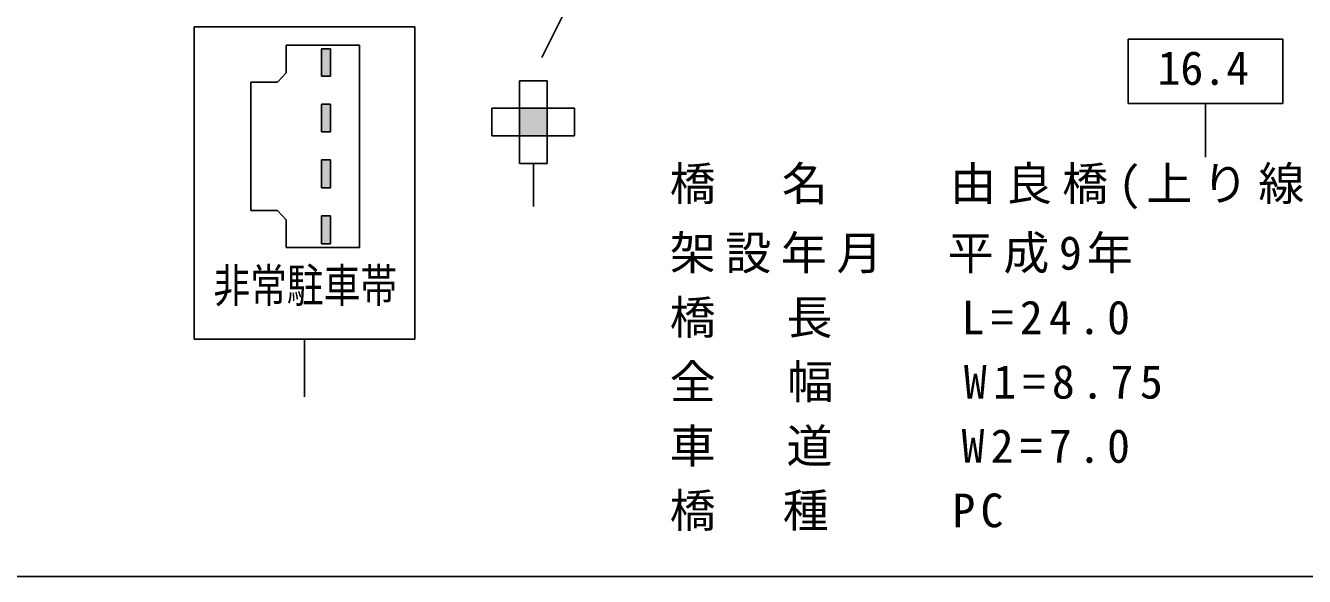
# Model space of a CAD drawing. Units: millimetres, scale not verified. Extents: x 40000 to 680000, y 20000 to 380000.
# Drawn here: x 84940 to 154517, y 205000 to 234986 of the extents above; entities that cross this region are included whole.
import ezdxf
from ezdxf.enums import TextEntityAlignment as Align

# ---------------------------------------------------------------- set-up
doc = ezdxf.new("R2010")
doc.units = ezdxf.units.MM
doc.header["$LTSCALE"] = 1000
for name, color, linetype, lineweight in [('M-STR-HTXT', 7, 'Continuous', 13), ('M-STR-STRC', 7, 'Continuous', 25), ('M-TTL-BAND', 7, 'Continuous', 25)]:
    doc.layers.add(name, color=color, linetype=linetype, lineweight=lineweight)
doc.styles.add('ＭＳ ゴシック', font='')
doc.styles.get('ＭＳ ゴシック').set_extended_font_data('MS Gothic')

msp = doc.modelspace()

# ---------------------------------------------------------------- hatches: boundary and pattern name
at = {"layer": 'M-STR-STRC'}
for points in [[(101536, 232233), (101536, 233713), (101036, 233713), (101036, 232233)], [(101536, 229193), (101536, 230713), (101036, 230713), (101036, 229193)], [(111812, 230482), (113312, 230482), (113312, 228982), (111812, 228982)], [(101536, 226153), (101536, 227673), (101036, 227673), (101036, 226153)], [(101536, 223113), (101536, 224633), (101036, 224633), (101036, 223113)]]:
    msp.add_hatch(color=256, dxfattribs=at).paths.add_polyline_path(points)

# ---------------------------------------------------------------- linework, layer by layer
for p, q in [((136006, 279272), (113036, 233252)), ((94113, 217913), (94113, 234913)), ((94113, 234913), (106113, 234913)), ((106113, 234913), (106113, 217913)), ((103113, 233913), (99113, 233913)), ((99113, 233913), (99113, 232410)), ((103113, 233913), (103113, 222913)), ((144934, 234248), (153334, 234248)), ((144934, 230748), (144934, 234248)), ((153334, 230748), (153334, 234248)), ((101036, 233713), (101036, 232233)), ((101536, 233713), (101036, 233713)), ((101536, 233713), (101536, 232233)), ((99113, 232410), (98645, 231913)), ((98645, 231913), (97197, 231913)), ((97197, 231913), (97197, 224913)), ((101036, 232233), (101536, 232233)), ((111812, 231982), (113312, 231982)), ((111812, 230482), (111812, 231982)), ((113312, 231982), (113312, 230482)), ((101036, 230713), (101036, 229193)), ((101036, 230713), (101536, 230713)), ((101536, 230713), (101536, 229193)), ((110312, 228982), (110312, 230482)), ((110312, 230482), (111812, 230482)), ((111812, 230482), (113312, 230482)), ((111812, 228982), (111812, 230482)), ((113312, 230482), (114812, 230482)), ((113312, 230482), (113312, 228982)), ((114812, 230482), (114812, 228982)), ((153334, 230748), (144934, 230748)), ((149134, 230748), (149134, 227816)), ((101036, 229193), (101536, 229193)), ((111812, 228982), (110312, 228982)), ((111812, 227482), (111812, 228982)), ((113312, 228982), (111812, 228982)), ((114812, 228982), (113312, 228982)), ((113312, 228982), (113312, 227482)), ((101036, 227673), (101036, 226153)), ((101036, 227673), (101536, 227673)), ((101536, 227673), (101536, 226153)), ((113312, 227482), (111812, 227482)), ((112569, 227482), (112569, 225133)), ((101036, 226153), (101536, 226153)), ((97197, 224913), (98639, 224913)), ((98639, 224913), (99113, 224406)), ((99113, 222913), (99113, 224406)), ((101036, 224633), (101036, 223113)), ((101036, 224633), (101536, 224633)), ((101536, 224633), (101536, 223113)), ((99113, 222913), (103113, 222913)), ((101036, 223113), (101536, 223113)), ((94113, 217913), (106113, 217913)), ((100113, 217913), (100113, 214770))]:
    msp.add_line(p, q, dxfattribs=at)
msp.add_lwpolyline([(111812, 230482), (113312, 230482), (113312, 228982), (111812, 228982)], close=True, dxfattribs=at)
at = {"layer": 'M-TTL-BAND'}
msp.add_line((40000, 205000), (579000, 205000), dxfattribs=at)

# ---------------------------------------------------------------- texts
at = {"layer": 'M-STR-HTXT', "char_height": 1833, "attachment_point": 7, "style": 'ＭＳ ゴシック'}
for s, insert in [('\\T1.22;橋\u3000名\u3000\u3000由良橋(上り線)', (119986, 224979)), ('\\T1.21;架設年月\u3000平成9年', (119986, 221479)), ('\\T1.27;橋\u3000長\u3000\u3000L=24.0', (119986, 217979)), ('\\T1.28;全\u3000幅\u3000\u3000W1=8.75', (119986, 214479)), ('\\T1.27;車\u3000道\u3000\u3000W2=7.0', (119986, 210979)), ('\\T1.23;橋\u3000種\u3000\u3000PC', (119986, 207479))]:
    msp.add_mtext(s, dxfattribs=dict(at, insert=insert))
at = {"layer": 'M-STR-STRC', "style": 'ＭＳ ゴシック'}
msp.add_text('16.4', height=1833, dxfattribs=at).set_placement((146521, 231211), align=Align.BOTTOM_LEFT)
at = {"layer": 'M-STR-STRC', "style": 'ＭＳ ゴシック', "width": 0.8}
msp.add_text('非常駐車帯', height=1833, dxfattribs=at).set_placement((95156, 219377), align=Align.BOTTOM_LEFT)

doc.saveas('drawing.dxf')
